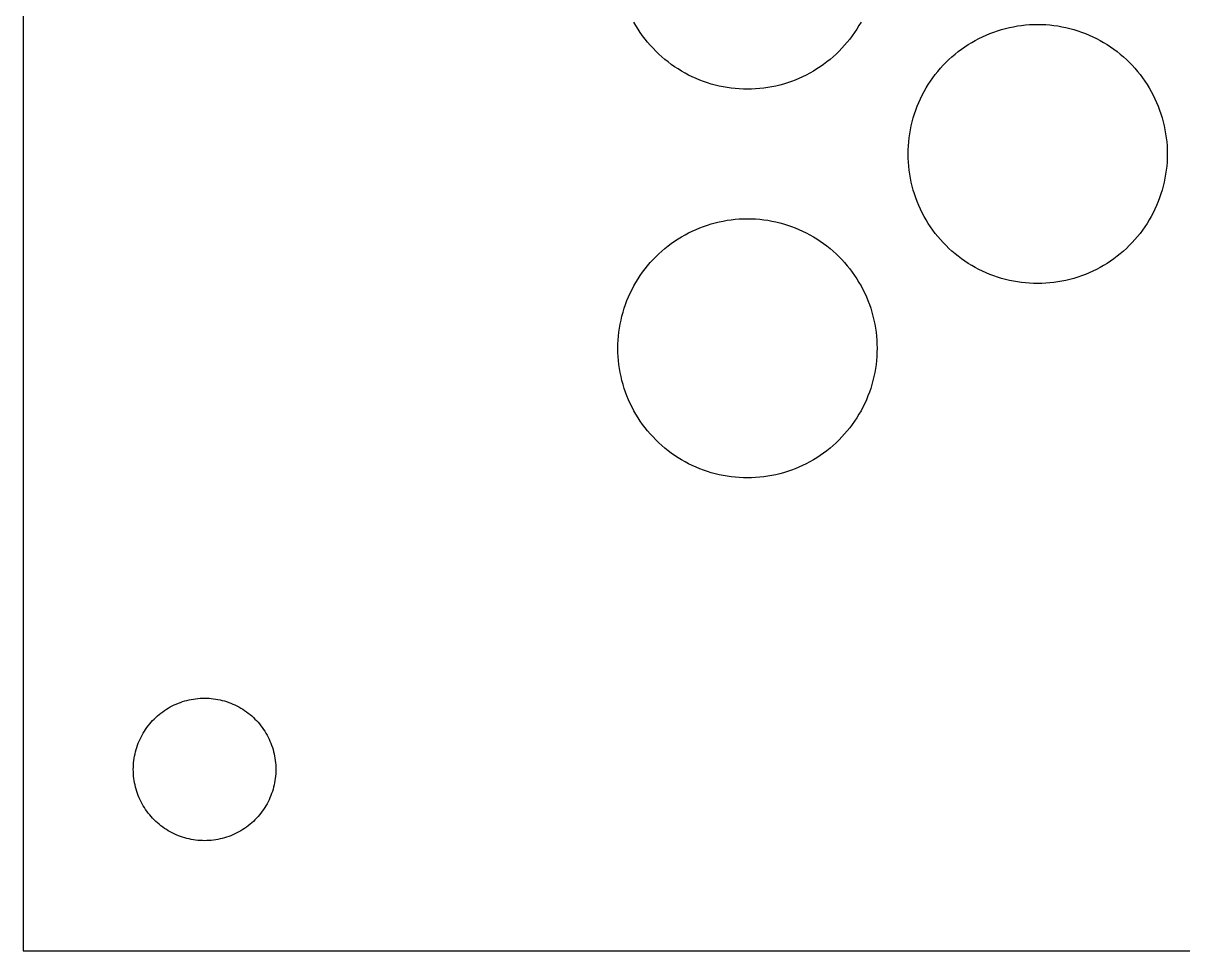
# Model space of a CAD drawing. Header units: metres. Extents: x 0 to 290, y 0 to 144.
# Drawn here: x 200 to 244.75, y 0 to 35.8 of the extents above; entities that cross this region are included whole.
import ezdxf

# ---------------------------------------------------------------- set-up
doc = ezdxf.new("R2010")
doc.units = ezdxf.units.M

msp = doc.modelspace()

# ---------------------------------------------------------------- linework, layer by layer
for p, q in [((200, 144), (200, 0)), ((223.646, 35.7048), (223.568, 35.8412)), ((232.332, 35.8412), (232.254, 35.7048)), ((223.728, 35.5709), (223.646, 35.7048)), ((223.815, 35.4396), (223.728, 35.5709)), ((223.905, 35.3111), (223.815, 35.4396)), ((232.085, 35.4396), (231.995, 35.3111)), ((232.172, 35.5709), (232.085, 35.4396)), ((232.254, 35.7048), (232.172, 35.5709)), ((237.164, 35.3388), (237.309, 35.3989)), ((237.309, 35.3989), (237.456, 35.4544)), ((237.456, 35.4544), (237.605, 35.5053)), ((237.605, 35.5053), (237.755, 35.5515)), ((237.755, 35.5515), (237.907, 35.5929)), ((237.907, 35.5929), (238.059, 35.6296)), ((238.059, 35.6296), (238.213, 35.6614)), ((238.213, 35.6614), (238.368, 35.6884)), ((238.368, 35.6884), (238.523, 35.7106)), ((238.523, 35.7106), (238.679, 35.7278)), ((238.679, 35.7278), (238.836, 35.7401)), ((238.836, 35.7401), (238.993, 35.7475)), ((238.993, 35.7475), (239.15, 35.75)), ((239.15, 35.75), (239.307, 35.7475)), ((239.307, 35.7475), (239.464, 35.7401)), ((239.464, 35.7401), (239.621, 35.7278)), ((239.621, 35.7278), (239.777, 35.7106)), ((239.777, 35.7106), (239.932, 35.6884)), ((239.932, 35.6884), (240.087, 35.6614)), ((240.087, 35.6614), (240.241, 35.6296)), ((240.241, 35.6296), (240.393, 35.5929)), ((240.393, 35.5929), (240.545, 35.5515)), ((240.545, 35.5515), (240.695, 35.5053)), ((240.695, 35.5053), (240.844, 35.4544)), ((240.844, 35.4544), (240.991, 35.3989)), ((240.991, 35.3989), (241.136, 35.3388)), ((223.999, 35.1855), (223.905, 35.3111)), ((224.097, 35.0629), (223.999, 35.1855)), ((224.199, 34.9434), (224.097, 35.0629)), ((224.305, 34.8273), (224.199, 34.9434)), ((231.701, 34.9434), (231.595, 34.8273)), ((231.803, 35.0629), (231.701, 34.9434)), ((231.901, 35.1855), (231.803, 35.0629)), ((231.995, 35.3111), (231.901, 35.1855)), ((236.34, 34.8854), (236.471, 34.9716)), ((236.471, 34.9716), (236.605, 35.0537)), ((236.605, 35.0537), (236.741, 35.1315)), ((236.741, 35.1315), (236.88, 35.205)), ((236.88, 35.205), (237.021, 35.2741)), ((237.021, 35.2741), (237.164, 35.3388)), ((241.136, 35.3388), (241.279, 35.2741)), ((241.279, 35.2741), (241.42, 35.205)), ((241.42, 35.205), (241.559, 35.1315)), ((241.559, 35.1315), (241.695, 35.0537)), ((241.695, 35.0537), (241.829, 34.9716)), ((241.829, 34.9716), (241.96, 34.8854)), ((224.414, 34.7145), (224.305, 34.8273)), ((224.527, 34.6051), (224.414, 34.7145)), ((224.643, 34.4994), (224.527, 34.6051)), ((224.763, 34.3974), (224.643, 34.4994)), ((231.257, 34.4994), (231.137, 34.3974)), ((231.373, 34.6051), (231.257, 34.4994)), ((231.486, 34.7145), (231.373, 34.6051)), ((231.595, 34.8273), (231.486, 34.7145)), ((235.727, 34.3948), (235.843, 34.5005)), ((235.843, 34.5005), (235.963, 34.6026)), ((235.963, 34.6026), (236.085, 34.7008)), ((236.085, 34.7008), (236.211, 34.7951)), ((236.211, 34.7951), (236.34, 34.8854)), ((241.96, 34.8854), (242.089, 34.7951)), ((242.089, 34.7951), (242.215, 34.7008)), ((242.215, 34.7008), (242.337, 34.6026)), ((242.337, 34.6026), (242.457, 34.5005)), ((242.457, 34.5005), (242.573, 34.3948)), ((224.885, 34.2992), (224.763, 34.3974)), ((225.011, 34.2049), (224.885, 34.2992)), ((225.14, 34.1146), (225.011, 34.2049)), ((225.271, 34.0284), (225.14, 34.1146)), ((225.405, 33.9463), (225.271, 34.0284)), ((230.629, 34.0284), (230.495, 33.9463)), ((230.76, 34.1146), (230.629, 34.0284)), ((230.889, 34.2049), (230.76, 34.1146)), ((231.015, 34.2992), (230.889, 34.2049)), ((231.137, 34.3974), (231.015, 34.2992)), ((235.297, 33.9371), (235.399, 34.0565)), ((235.399, 34.0565), (235.505, 34.1727)), ((235.505, 34.1727), (235.614, 34.2855)), ((235.614, 34.2855), (235.727, 34.3948)), ((242.573, 34.3948), (242.686, 34.2855)), ((242.686, 34.2855), (242.795, 34.1727)), ((242.795, 34.1727), (242.901, 34.0565)), ((242.901, 34.0565), (243.003, 33.9371)), ((225.541, 33.8685), (225.405, 33.9463)), ((225.68, 33.795), (225.541, 33.8685)), ((225.821, 33.7259), (225.68, 33.795)), ((225.964, 33.6612), (225.821, 33.7259)), ((226.109, 33.6011), (225.964, 33.6612)), ((226.256, 33.5456), (226.109, 33.6011)), ((229.791, 33.6011), (229.644, 33.5456)), ((229.936, 33.6612), (229.791, 33.6011)), ((230.079, 33.7259), (229.936, 33.6612)), ((230.22, 33.795), (230.079, 33.7259)), ((230.359, 33.8685), (230.22, 33.795)), ((230.495, 33.9463), (230.359, 33.8685)), ((235.015, 33.5604), (235.105, 33.6889)), ((235.105, 33.6889), (235.199, 33.8145)), ((235.199, 33.8145), (235.297, 33.9371)), ((243.003, 33.9371), (243.101, 33.8145)), ((243.101, 33.8145), (243.195, 33.6889)), ((243.195, 33.6889), (243.285, 33.5604)), ((226.405, 33.4947), (226.256, 33.5456)), ((226.555, 33.4485), (226.405, 33.4947)), ((226.707, 33.4071), (226.555, 33.4485)), ((226.859, 33.3704), (226.707, 33.4071)), ((227.013, 33.3386), (226.859, 33.3704)), ((227.168, 33.3116), (227.013, 33.3386)), ((227.323, 33.2894), (227.168, 33.3116)), ((227.479, 33.2722), (227.323, 33.2894)), ((227.636, 33.2599), (227.479, 33.2722)), ((227.793, 33.2525), (227.636, 33.2599)), ((227.95, 33.25), (227.793, 33.2525)), ((228.107, 33.2525), (227.95, 33.25)), ((228.264, 33.2599), (228.107, 33.2525)), ((228.421, 33.2722), (228.264, 33.2599)), ((228.577, 33.2894), (228.421, 33.2722)), ((228.732, 33.3116), (228.577, 33.2894)), ((228.887, 33.3386), (228.732, 33.3116)), ((229.041, 33.3704), (228.887, 33.3386)), ((229.193, 33.4071), (229.041, 33.3704)), ((229.345, 33.4485), (229.193, 33.4071)), ((229.495, 33.4947), (229.345, 33.4485)), ((229.644, 33.5456), (229.495, 33.4947)), ((234.695, 33.0199), (234.768, 33.1588)), ((234.768, 33.1588), (234.846, 33.2952)), ((234.846, 33.2952), (234.928, 33.4291)), ((234.928, 33.4291), (235.015, 33.5604)), ((243.285, 33.5604), (243.372, 33.4291)), ((243.372, 33.4291), (243.454, 33.2952)), ((243.454, 33.2952), (243.532, 33.1588)), ((243.532, 33.1588), (243.605, 33.0199)), ((234.501, 32.5906), (234.561, 32.7357)), ((234.561, 32.7357), (234.626, 32.8789)), ((234.626, 32.8789), (234.695, 33.0199)), ((243.605, 33.0199), (243.674, 32.8789)), ((243.674, 32.8789), (243.739, 32.7357)), ((243.739, 32.7357), (243.799, 32.5906)), ((234.349, 32.1449), (234.395, 32.2951)), ((234.395, 32.2951), (234.446, 32.4437)), ((234.446, 32.4437), (234.501, 32.5906)), ((243.799, 32.5906), (243.854, 32.4437)), ((243.854, 32.4437), (243.905, 32.2951)), ((243.905, 32.2951), (243.951, 32.1449)), ((234.239, 31.6869), (234.27, 31.8407)), ((234.27, 31.8407), (234.307, 31.9934)), ((234.307, 31.9934), (234.349, 32.1449)), ((243.951, 32.1449), (243.993, 31.9934)), ((243.993, 31.9934), (244.03, 31.8407)), ((244.03, 31.8407), (244.061, 31.6869)), ((234.172, 31.2205), (234.189, 31.3767)), ((234.189, 31.3767), (234.212, 31.5322)), ((234.212, 31.5322), (234.239, 31.6869)), ((244.061, 31.6869), (244.088, 31.5322)), ((244.088, 31.5322), (244.111, 31.3767)), ((244.111, 31.3767), (244.128, 31.2205)), ((234.15, 30.75), (234.152, 30.907)), ((234.152, 30.907), (234.16, 31.0639)), ((234.16, 31.0639), (234.172, 31.2205)), ((244.128, 31.2205), (244.14, 31.0639)), ((244.14, 31.0639), (244.148, 30.907)), ((244.148, 30.907), (244.15, 30.75)), ((234.152, 30.5929), (234.15, 30.75)), ((234.16, 30.436), (234.152, 30.5929)), ((234.172, 30.2794), (234.16, 30.436)), ((244.14, 30.436), (244.128, 30.2794)), ((244.148, 30.5929), (244.14, 30.436)), ((244.15, 30.75), (244.148, 30.5929)), ((234.189, 30.1233), (234.172, 30.2794)), ((234.212, 29.9678), (234.189, 30.1233)), ((244.111, 30.1233), (244.088, 29.9678)), ((244.128, 30.2794), (244.111, 30.1233)), ((234.239, 29.8131), (234.212, 29.9678)), ((234.27, 29.6593), (234.239, 29.8131)), ((234.307, 29.5065), (234.27, 29.6593)), ((244.03, 29.6593), (243.993, 29.5065)), ((244.061, 29.8131), (244.03, 29.6593)), ((244.088, 29.9678), (244.061, 29.8131)), ((234.349, 29.355), (234.307, 29.5065)), ((234.395, 29.2049), (234.349, 29.355)), ((234.446, 29.0563), (234.395, 29.2049)), ((243.905, 29.2049), (243.854, 29.0563)), ((243.951, 29.355), (243.905, 29.2049)), ((243.993, 29.5065), (243.951, 29.355)), ((234.501, 28.9094), (234.446, 29.0563)), ((234.561, 28.7643), (234.501, 28.9094)), ((234.626, 28.6211), (234.561, 28.7643)), ((243.739, 28.7643), (243.674, 28.6211)), ((243.799, 28.9094), (243.739, 28.7643)), ((243.854, 29.0563), (243.799, 28.9094)), ((227.168, 28.1884), (227.323, 28.2106)), ((227.323, 28.2106), (227.479, 28.2278)), ((227.479, 28.2278), (227.636, 28.2401)), ((227.636, 28.2401), (227.793, 28.2475)), ((227.793, 28.2475), (227.95, 28.25)), ((227.95, 28.25), (228.107, 28.2475)), ((228.107, 28.2475), (228.264, 28.2401)), ((228.264, 28.2401), (228.421, 28.2278)), ((228.421, 28.2278), (228.577, 28.2106)), ((228.577, 28.2106), (228.732, 28.1884)), ((234.695, 28.48), (234.626, 28.6211)), ((234.768, 28.3412), (234.695, 28.48)), ((234.846, 28.2048), (234.768, 28.3412)), ((234.928, 28.0709), (234.846, 28.2048)), ((243.454, 28.2048), (243.372, 28.0709)), ((243.532, 28.3412), (243.454, 28.2048)), ((243.605, 28.48), (243.532, 28.3412)), ((243.674, 28.6211), (243.605, 28.48)), ((225.68, 27.705), (225.821, 27.7741)), ((225.821, 27.7741), (225.964, 27.8388)), ((225.964, 27.8388), (226.109, 27.8989)), ((226.109, 27.8989), (226.256, 27.9544)), ((226.256, 27.9544), (226.405, 28.0053)), ((226.405, 28.0053), (226.555, 28.0515)), ((226.555, 28.0515), (226.707, 28.0929)), ((226.707, 28.0929), (226.859, 28.1296)), ((226.859, 28.1296), (227.013, 28.1614)), ((227.013, 28.1614), (227.168, 28.1884)), ((228.732, 28.1884), (228.887, 28.1614)), ((228.887, 28.1614), (229.041, 28.1296)), ((229.041, 28.1296), (229.193, 28.0929)), ((229.193, 28.0929), (229.345, 28.0515)), ((229.345, 28.0515), (229.495, 28.0053)), ((229.495, 28.0053), (229.644, 27.9544)), ((229.644, 27.9544), (229.791, 27.8989)), ((229.791, 27.8989), (229.936, 27.8388)), ((229.936, 27.8388), (230.079, 27.7741)), ((230.079, 27.7741), (230.22, 27.705)), ((235.015, 27.9396), (234.928, 28.0709)), ((235.105, 27.8111), (235.015, 27.9396)), ((235.199, 27.6855), (235.105, 27.8111)), ((243.195, 27.8111), (243.101, 27.6855)), ((243.285, 27.9396), (243.195, 27.8111)), ((243.372, 28.0709), (243.285, 27.9396)), ((225.011, 27.2951), (225.14, 27.3854)), ((225.14, 27.3854), (225.271, 27.4716)), ((225.271, 27.4716), (225.405, 27.5537)), ((225.405, 27.5537), (225.541, 27.6315)), ((225.541, 27.6315), (225.68, 27.705)), ((230.22, 27.705), (230.359, 27.6315)), ((230.359, 27.6315), (230.495, 27.5537)), ((230.495, 27.5537), (230.629, 27.4716)), ((230.629, 27.4716), (230.76, 27.3854)), ((230.76, 27.3854), (230.889, 27.2951)), ((235.297, 27.5629), (235.199, 27.6855)), ((235.399, 27.4434), (235.297, 27.5629)), ((235.505, 27.3273), (235.399, 27.4434)), ((235.614, 27.2145), (235.505, 27.3273)), ((242.795, 27.3273), (242.686, 27.2145)), ((242.901, 27.4434), (242.795, 27.3273)), ((243.003, 27.5629), (242.901, 27.4434)), ((243.101, 27.6855), (243.003, 27.5629)), ((224.414, 26.7855), (224.527, 26.8948)), ((224.527, 26.8948), (224.643, 27.0005)), ((224.643, 27.0005), (224.763, 27.1026)), ((224.763, 27.1026), (224.885, 27.2008)), ((224.885, 27.2008), (225.011, 27.2951)), ((230.889, 27.2951), (231.015, 27.2008)), ((231.015, 27.2008), (231.137, 27.1026)), ((231.137, 27.1026), (231.257, 27.0005)), ((231.257, 27.0005), (231.373, 26.8948)), ((231.373, 26.8948), (231.486, 26.7855)), ((235.727, 27.1051), (235.614, 27.2145)), ((235.843, 26.9994), (235.727, 27.1051)), ((235.963, 26.8974), (235.843, 26.9994)), ((236.085, 26.7992), (235.963, 26.8974)), ((242.337, 26.8974), (242.215, 26.7992)), ((242.457, 26.9994), (242.337, 26.8974)), ((242.573, 27.1051), (242.457, 26.9994)), ((242.686, 27.2145), (242.573, 27.1051)), ((223.999, 26.3145), (224.097, 26.4371)), ((224.097, 26.4371), (224.199, 26.5565)), ((224.199, 26.5565), (224.305, 26.6727)), ((224.305, 26.6727), (224.414, 26.7855)), ((231.486, 26.7855), (231.595, 26.6727)), ((231.595, 26.6727), (231.701, 26.5565)), ((231.701, 26.5565), (231.803, 26.4371)), ((231.803, 26.4371), (231.901, 26.3145)), ((236.211, 26.7049), (236.085, 26.7992)), ((236.34, 26.6146), (236.211, 26.7049)), ((236.471, 26.5284), (236.34, 26.6146)), ((236.605, 26.4463), (236.471, 26.5284)), ((236.741, 26.3685), (236.605, 26.4463)), ((241.695, 26.4463), (241.559, 26.3685)), ((241.829, 26.5284), (241.695, 26.4463)), ((241.96, 26.6146), (241.829, 26.5284)), ((242.089, 26.7049), (241.96, 26.6146)), ((242.215, 26.7992), (242.089, 26.7049)), ((223.728, 25.9291), (223.815, 26.0604)), ((223.815, 26.0604), (223.905, 26.1889)), ((223.905, 26.1889), (223.999, 26.3145)), ((231.901, 26.3145), (231.995, 26.1889)), ((231.995, 26.1889), (232.085, 26.0604)), ((232.085, 26.0604), (232.172, 25.9291)), ((236.88, 26.295), (236.741, 26.3685)), ((237.021, 26.2259), (236.88, 26.295)), ((237.164, 26.1612), (237.021, 26.2259)), ((237.309, 26.1011), (237.164, 26.1612)), ((237.456, 26.0456), (237.309, 26.1011)), ((237.605, 25.9947), (237.456, 26.0456)), ((237.755, 25.9485), (237.605, 25.9947)), ((240.695, 25.9947), (240.545, 25.9485)), ((240.844, 26.0456), (240.695, 25.9947)), ((240.991, 26.1011), (240.844, 26.0456)), ((241.136, 26.1612), (240.991, 26.1011)), ((241.279, 26.2259), (241.136, 26.1612)), ((241.42, 26.295), (241.279, 26.2259)), ((241.559, 26.3685), (241.42, 26.295)), ((223.426, 25.3789), (223.495, 25.5199)), ((223.495, 25.5199), (223.568, 25.6588)), ((223.568, 25.6588), (223.646, 25.7952)), ((223.646, 25.7952), (223.728, 25.9291)), ((232.172, 25.9291), (232.254, 25.7952)), ((232.254, 25.7952), (232.332, 25.6588)), ((232.332, 25.6588), (232.405, 25.5199)), ((232.405, 25.5199), (232.474, 25.3789)), ((237.907, 25.9071), (237.755, 25.9485)), ((238.059, 25.8704), (237.907, 25.9071)), ((238.213, 25.8386), (238.059, 25.8704)), ((238.368, 25.8116), (238.213, 25.8386)), ((238.523, 25.7894), (238.368, 25.8116)), ((238.679, 25.7722), (238.523, 25.7894)), ((238.836, 25.7599), (238.679, 25.7722)), ((238.993, 25.7525), (238.836, 25.7599)), ((239.15, 25.75), (238.993, 25.7525)), ((239.307, 25.7525), (239.15, 25.75)), ((239.464, 25.7599), (239.307, 25.7525)), ((239.621, 25.7722), (239.464, 25.7599)), ((239.777, 25.7894), (239.621, 25.7722)), ((239.932, 25.8116), (239.777, 25.7894)), ((240.087, 25.8386), (239.932, 25.8116)), ((240.241, 25.8704), (240.087, 25.8386)), ((240.393, 25.9071), (240.241, 25.8704)), ((240.545, 25.9485), (240.393, 25.9071)), ((223.246, 24.9437), (223.301, 25.0906)), ((223.301, 25.0906), (223.361, 25.2357)), ((223.361, 25.2357), (223.426, 25.3789)), ((232.474, 25.3789), (232.539, 25.2357)), ((232.539, 25.2357), (232.599, 25.0906)), ((232.599, 25.0906), (232.654, 24.9437)), ((223.107, 24.4934), (223.149, 24.6449)), ((223.149, 24.6449), (223.195, 24.7951)), ((223.195, 24.7951), (223.246, 24.9437)), ((232.654, 24.9437), (232.705, 24.7951)), ((232.705, 24.7951), (232.751, 24.6449)), ((232.751, 24.6449), (232.793, 24.4934)), ((223.012, 24.0322), (223.039, 24.1869)), ((223.039, 24.1869), (223.07, 24.3407)), ((223.07, 24.3407), (223.107, 24.4934)), ((232.793, 24.4934), (232.83, 24.3407)), ((232.83, 24.3407), (232.861, 24.1869)), ((232.861, 24.1869), (232.888, 24.0322)), ((222.96, 23.5639), (222.972, 23.7205)), ((222.972, 23.7205), (222.989, 23.8767)), ((222.989, 23.8767), (223.012, 24.0322)), ((232.888, 24.0322), (232.911, 23.8767)), ((232.911, 23.8767), (232.928, 23.7205)), ((232.928, 23.7205), (232.94, 23.5639)), ((222.95, 23.25), (222.952, 23.407)), ((222.952, 23.407), (222.96, 23.5639)), ((232.94, 23.5639), (232.948, 23.407)), ((232.948, 23.407), (232.95, 23.25)), ((222.952, 23.0929), (222.95, 23.25)), ((222.96, 22.936), (222.952, 23.0929)), ((222.972, 22.7794), (222.96, 22.936)), ((232.94, 22.936), (232.928, 22.7794)), ((232.948, 23.0929), (232.94, 22.936)), ((232.95, 23.25), (232.948, 23.0929)), ((222.989, 22.6233), (222.972, 22.7794)), ((223.012, 22.4678), (222.989, 22.6233)), ((223.039, 22.3131), (223.012, 22.4678)), ((232.888, 22.4678), (232.861, 22.3131)), ((232.911, 22.6233), (232.888, 22.4678)), ((232.928, 22.7794), (232.911, 22.6233)), ((223.07, 22.1593), (223.039, 22.3131)), ((223.107, 22.0065), (223.07, 22.1593)), ((223.149, 21.855), (223.107, 22.0065)), ((232.793, 22.0065), (232.751, 21.855)), ((232.83, 22.1593), (232.793, 22.0065)), ((232.861, 22.3131), (232.83, 22.1593)), ((223.195, 21.7049), (223.149, 21.855)), ((223.246, 21.5563), (223.195, 21.7049)), ((223.301, 21.4094), (223.246, 21.5563)), ((232.654, 21.5563), (232.599, 21.4094)), ((232.705, 21.7049), (232.654, 21.5563)), ((232.751, 21.855), (232.705, 21.7049)), ((223.361, 21.2643), (223.301, 21.4094)), ((223.426, 21.1211), (223.361, 21.2643)), ((223.495, 20.98), (223.426, 21.1211)), ((232.474, 21.1211), (232.405, 20.98)), ((232.539, 21.2643), (232.474, 21.1211)), ((232.599, 21.4094), (232.539, 21.2643)), ((223.568, 20.8412), (223.495, 20.98)), ((223.646, 20.7048), (223.568, 20.8412)), ((223.728, 20.5709), (223.646, 20.7048)), ((232.254, 20.7048), (232.172, 20.5709)), ((232.332, 20.8412), (232.254, 20.7048)), ((232.405, 20.98), (232.332, 20.8412)), ((223.815, 20.4396), (223.728, 20.5709)), ((223.905, 20.3111), (223.815, 20.4396)), ((223.999, 20.1855), (223.905, 20.3111)), ((224.097, 20.0629), (223.999, 20.1855)), ((231.901, 20.1855), (231.803, 20.0629)), ((231.995, 20.3111), (231.901, 20.1855)), ((232.085, 20.4396), (231.995, 20.3111)), ((232.172, 20.5709), (232.085, 20.4396)), ((224.199, 19.9435), (224.097, 20.0629)), ((224.305, 19.8273), (224.199, 19.9435)), ((224.414, 19.7145), (224.305, 19.8273)), ((224.527, 19.6052), (224.414, 19.7145)), ((231.486, 19.7145), (231.373, 19.6052)), ((231.595, 19.8273), (231.486, 19.7145)), ((231.701, 19.9435), (231.595, 19.8273)), ((231.803, 20.0629), (231.701, 19.9435)), ((224.643, 19.4995), (224.527, 19.6052)), ((224.763, 19.3974), (224.643, 19.4995)), ((224.885, 19.2992), (224.763, 19.3974)), ((225.011, 19.2049), (224.885, 19.2992)), ((231.015, 19.2992), (230.889, 19.2049)), ((231.137, 19.3974), (231.015, 19.2992)), ((231.257, 19.4995), (231.137, 19.3974)), ((231.373, 19.6052), (231.257, 19.4995)), ((225.14, 19.1146), (225.011, 19.2049)), ((225.271, 19.0284), (225.14, 19.1146)), ((225.405, 18.9463), (225.271, 19.0284)), ((225.541, 18.8685), (225.405, 18.9463)), ((225.68, 18.795), (225.541, 18.8685)), ((225.821, 18.7259), (225.68, 18.795)), ((230.22, 18.795), (230.079, 18.7259)), ((230.359, 18.8685), (230.22, 18.795)), ((230.495, 18.9463), (230.359, 18.8685)), ((230.629, 19.0284), (230.495, 18.9463)), ((230.76, 19.1146), (230.629, 19.0284)), ((230.889, 19.2049), (230.76, 19.1146)), ((225.964, 18.6612), (225.821, 18.7259)), ((226.109, 18.6011), (225.964, 18.6612)), ((226.256, 18.5456), (226.109, 18.6011)), ((226.405, 18.4947), (226.256, 18.5456)), ((226.555, 18.4485), (226.405, 18.4947)), ((226.707, 18.4071), (226.555, 18.4485)), ((226.859, 18.3704), (226.707, 18.4071)), ((227.013, 18.3386), (226.859, 18.3704)), ((229.041, 18.3704), (228.887, 18.3386)), ((229.193, 18.4071), (229.041, 18.3704)), ((229.345, 18.4485), (229.193, 18.4071)), ((229.495, 18.4947), (229.345, 18.4485)), ((229.644, 18.5456), (229.495, 18.4947)), ((229.791, 18.6011), (229.644, 18.5456)), ((229.936, 18.6612), (229.791, 18.6011)), ((230.079, 18.7259), (229.936, 18.6612)), ((227.168, 18.3116), (227.013, 18.3386)), ((227.323, 18.2894), (227.168, 18.3116)), ((227.479, 18.2722), (227.323, 18.2894)), ((227.636, 18.2599), (227.479, 18.2722)), ((227.793, 18.2525), (227.636, 18.2599)), ((227.95, 18.25), (227.793, 18.2525)), ((228.107, 18.2525), (227.95, 18.25)), ((228.264, 18.2599), (228.107, 18.2525)), ((228.421, 18.2722), (228.264, 18.2599)), ((228.577, 18.2894), (228.421, 18.2722)), ((228.732, 18.3116), (228.577, 18.2894)), ((228.887, 18.3386), (228.732, 18.3116)), ((205.6, 9.36703), (205.675, 9.40984)), ((205.675, 9.40984), (205.752, 9.45026)), ((205.752, 9.45026), (205.829, 9.48827)), ((205.829, 9.48827), (205.908, 9.52382)), ((205.908, 9.52382), (205.988, 9.55688)), ((205.988, 9.55688), (206.068, 9.58742)), ((206.068, 9.58742), (206.15, 9.6154)), ((206.15, 9.6154), (206.233, 9.64079)), ((206.233, 9.64079), (206.316, 9.66359)), ((206.316, 9.66359), (206.4, 9.68376)), ((206.4, 9.68376), (206.485, 9.70128)), ((206.485, 9.70128), (206.57, 9.71614)), ((206.57, 9.71614), (206.655, 9.7283)), ((206.655, 9.7283), (206.741, 9.73779)), ((206.741, 9.73779), (206.827, 9.74457)), ((206.827, 9.74457), (206.914, 9.74864)), ((206.914, 9.74864), (207, 9.75)), ((207, 9.75), (207.086, 9.74864)), ((207.086, 9.74864), (207.173, 9.74457)), ((207.173, 9.74457), (207.259, 9.73779)), ((207.259, 9.73779), (207.345, 9.7283)), ((207.345, 9.7283), (207.43, 9.71614)), ((207.43, 9.71614), (207.515, 9.70128)), ((207.515, 9.70128), (207.6, 9.68376)), ((207.6, 9.68376), (207.684, 9.66359)), ((207.684, 9.66359), (207.767, 9.64079)), ((207.767, 9.64079), (207.85, 9.6154)), ((207.85, 9.6154), (207.932, 9.58742)), ((207.932, 9.58742), (208.012, 9.55688)), ((208.012, 9.55688), (208.092, 9.52382)), ((208.092, 9.52382), (208.171, 9.48827)), ((208.171, 9.48827), (208.248, 9.45026)), ((208.248, 9.45026), (208.325, 9.40984)), ((208.325, 9.40984), (208.4, 9.36703)), ((205.055, 8.94453), (205.117, 9.00465)), ((205.117, 9.00465), (205.181, 9.06281)), ((205.181, 9.06281), (205.247, 9.1189)), ((205.247, 9.1189), (205.314, 9.17291)), ((205.314, 9.17291), (205.384, 9.22479)), ((205.384, 9.22479), (205.454, 9.27446)), ((205.454, 9.27446), (205.526, 9.3219)), ((205.526, 9.3219), (205.6, 9.36703)), ((208.4, 9.36703), (208.474, 9.3219)), ((208.474, 9.3219), (208.546, 9.27446)), ((208.546, 9.27446), (208.616, 9.22479)), ((208.616, 9.22479), (208.685, 9.17291)), ((208.685, 9.17291), (208.753, 9.1189)), ((208.753, 9.1189), (208.819, 9.06281)), ((208.819, 9.06281), (208.882, 9.00465)), ((208.882, 9.00465), (208.945, 8.94453)), ((204.678, 8.47351), (204.726, 8.54572)), ((204.726, 8.54572), (204.775, 8.61641)), ((204.775, 8.61641), (204.827, 8.68549)), ((204.827, 8.68549), (204.881, 8.75291)), ((204.881, 8.75291), (204.937, 8.8186)), ((204.937, 8.8186), (204.995, 8.88249)), ((204.995, 8.88249), (205.055, 8.94453)), ((208.945, 8.94453), (209.005, 8.88249)), ((209.005, 8.88249), (209.063, 8.8186)), ((209.063, 8.8186), (209.119, 8.75291)), ((209.119, 8.75291), (209.173, 8.68549)), ((209.173, 8.68549), (209.225, 8.61641)), ((209.225, 8.61641), (209.274, 8.54572)), ((209.274, 8.54572), (209.322, 8.47351)), ((204.443, 8.01233), (204.476, 8.09215)), ((204.476, 8.09215), (204.512, 8.17088)), ((204.512, 8.17088), (204.55, 8.24846)), ((204.55, 8.24846), (204.59, 8.32481)), ((204.59, 8.32481), (204.633, 8.39986)), ((204.633, 8.39986), (204.678, 8.47351)), ((209.322, 8.47351), (209.367, 8.39986)), ((209.367, 8.39986), (209.41, 8.32481)), ((209.41, 8.32481), (209.45, 8.24846)), ((209.45, 8.24846), (209.488, 8.17088)), ((209.488, 8.17088), (209.524, 8.09215)), ((209.524, 8.09215), (209.557, 8.01233)), ((204.316, 7.59988), (204.336, 7.68388)), ((204.336, 7.68388), (204.359, 7.76721)), ((204.359, 7.76721), (204.385, 7.84979)), ((204.385, 7.84979), (204.413, 7.93152)), ((204.413, 7.93152), (204.443, 8.01233)), ((209.557, 8.01233), (209.587, 7.93152)), ((209.587, 7.93152), (209.615, 7.84979)), ((209.615, 7.84979), (209.641, 7.76721)), ((209.641, 7.76721), (209.664, 7.68388)), ((209.664, 7.68388), (209.684, 7.59988)), ((204.251, 7.08636), (204.255, 7.17267)), ((204.255, 7.17267), (204.262, 7.25879)), ((204.262, 7.25879), (204.272, 7.34467)), ((204.272, 7.34467), (204.284, 7.43019)), ((204.284, 7.43019), (204.299, 7.51529)), ((204.299, 7.51529), (204.316, 7.59988)), ((209.684, 7.59988), (209.701, 7.51529)), ((209.701, 7.51529), (209.716, 7.43019)), ((209.716, 7.43019), (209.728, 7.34467)), ((209.728, 7.34467), (209.738, 7.25879)), ((209.738, 7.25879), (209.745, 7.17267)), ((209.745, 7.17267), (209.749, 7.08636)), ((204.25, 7), (204.251, 7.08636)), ((204.251, 6.91362), (204.25, 7)), ((204.255, 6.82732), (204.251, 6.91362)), ((204.262, 6.7412), (204.255, 6.82732)), ((204.272, 6.65532), (204.262, 6.7412)), ((209.738, 6.7412), (209.728, 6.65532)), ((209.745, 6.82732), (209.738, 6.7412)), ((209.749, 6.91362), (209.745, 6.82732)), ((209.749, 7.08636), (209.75, 7)), ((209.75, 7), (209.749, 6.91362)), ((204.284, 6.56979), (204.272, 6.65532)), ((204.299, 6.4847), (204.284, 6.56979)), ((204.316, 6.4001), (204.299, 6.4847)), ((204.336, 6.3161), (204.316, 6.4001)), ((204.359, 6.23277), (204.336, 6.3161)), ((209.664, 6.3161), (209.641, 6.23277)), ((209.684, 6.4001), (209.664, 6.3161)), ((209.701, 6.4847), (209.684, 6.4001)), ((209.716, 6.56979), (209.701, 6.4847)), ((209.728, 6.65532), (209.716, 6.56979)), ((204.385, 6.15019), (204.359, 6.23277)), ((204.413, 6.06847), (204.385, 6.15019)), ((204.443, 5.98766), (204.413, 6.06847)), ((204.476, 5.90784), (204.443, 5.98766)), ((204.512, 5.8291), (204.476, 5.90784)), ((204.55, 5.75153), (204.512, 5.8291)), ((209.488, 5.8291), (209.45, 5.75153)), ((209.524, 5.90784), (209.488, 5.8291)), ((209.557, 5.98766), (209.524, 5.90784)), ((209.587, 6.06847), (209.557, 5.98766)), ((209.615, 6.15019), (209.587, 6.06847)), ((209.641, 6.23277), (209.615, 6.15019)), ((204.59, 5.67517), (204.55, 5.75153)), ((204.633, 5.60013), (204.59, 5.67517)), ((204.678, 5.52647), (204.633, 5.60013)), ((204.726, 5.45427), (204.678, 5.52647)), ((204.775, 5.38358), (204.726, 5.45427)), ((204.827, 5.3145), (204.775, 5.38358)), ((209.225, 5.38358), (209.173, 5.3145)), ((209.274, 5.45427), (209.225, 5.38358)), ((209.322, 5.52647), (209.274, 5.45427)), ((209.367, 5.60013), (209.322, 5.52647)), ((209.41, 5.67517), (209.367, 5.60013)), ((209.45, 5.75153), (209.41, 5.67517)), ((204.881, 5.24707), (204.827, 5.3145)), ((204.937, 5.18138), (204.881, 5.24707)), ((204.995, 5.11749), (204.937, 5.18138)), ((205.055, 5.05545), (204.995, 5.11749)), ((205.117, 4.99533), (205.055, 5.05545)), ((205.181, 4.93718), (205.117, 4.99533)), ((205.247, 4.88109), (205.181, 4.93718)), ((208.819, 4.93718), (208.753, 4.88109)), ((208.882, 4.99533), (208.819, 4.93718)), ((208.945, 5.05545), (208.882, 4.99533)), ((209.005, 5.11749), (208.945, 5.05545)), ((209.063, 5.18138), (209.005, 5.11749)), ((209.119, 5.24707), (209.063, 5.18138)), ((209.173, 5.3145), (209.119, 5.24707)), ((205.314, 4.82707), (205.247, 4.88109)), ((205.384, 4.77519), (205.314, 4.82707)), ((205.454, 4.72552), (205.384, 4.77519)), ((205.526, 4.67809), (205.454, 4.72552)), ((205.6, 4.63295), (205.526, 4.67809)), ((205.675, 4.59015), (205.6, 4.63295)), ((205.752, 4.54973), (205.675, 4.59015)), ((205.829, 4.51172), (205.752, 4.54973)), ((205.908, 4.47617), (205.829, 4.51172)), ((205.988, 4.4431), (205.908, 4.47617)), ((208.092, 4.47617), (208.012, 4.4431)), ((208.171, 4.51172), (208.092, 4.47617)), ((208.248, 4.54973), (208.171, 4.51172)), ((208.325, 4.59015), (208.248, 4.54973)), ((208.4, 4.63295), (208.325, 4.59015)), ((208.474, 4.67809), (208.4, 4.63295)), ((208.546, 4.72552), (208.474, 4.67809)), ((208.616, 4.77519), (208.546, 4.72552)), ((208.685, 4.82707), (208.616, 4.77519)), ((208.753, 4.88109), (208.685, 4.82707)), ((206.068, 4.41257), (205.988, 4.4431)), ((206.15, 4.38458), (206.068, 4.41257)), ((206.233, 4.35919), (206.15, 4.38458)), ((206.316, 4.3364), (206.233, 4.35919)), ((206.4, 4.31622), (206.316, 4.3364)), ((206.485, 4.29871), (206.4, 4.31622)), ((206.57, 4.28384), (206.485, 4.29871)), ((206.655, 4.27168), (206.57, 4.28384)), ((206.741, 4.26219), (206.655, 4.27168)), ((206.827, 4.25542), (206.741, 4.26219)), ((206.914, 4.25134), (206.827, 4.25542)), ((207, 4.25), (206.914, 4.25134)), ((207.086, 4.25134), (207, 4.25)), ((207.173, 4.25542), (207.086, 4.25134)), ((207.259, 4.26219), (207.173, 4.25542)), ((207.345, 4.27168), (207.259, 4.26219)), ((207.43, 4.28384), (207.345, 4.27168)), ((207.515, 4.29871), (207.43, 4.28384)), ((207.6, 4.31622), (207.515, 4.29871)), ((207.684, 4.3364), (207.6, 4.31622)), ((207.767, 4.35919), (207.684, 4.3364)), ((207.85, 4.38458), (207.767, 4.35919)), ((207.932, 4.41257), (207.85, 4.38458)), ((208.012, 4.4431), (207.932, 4.41257)), ((200, 0), (289.5, 0))]:
    msp.add_line(p, q)

doc.saveas('drawing.dxf')
